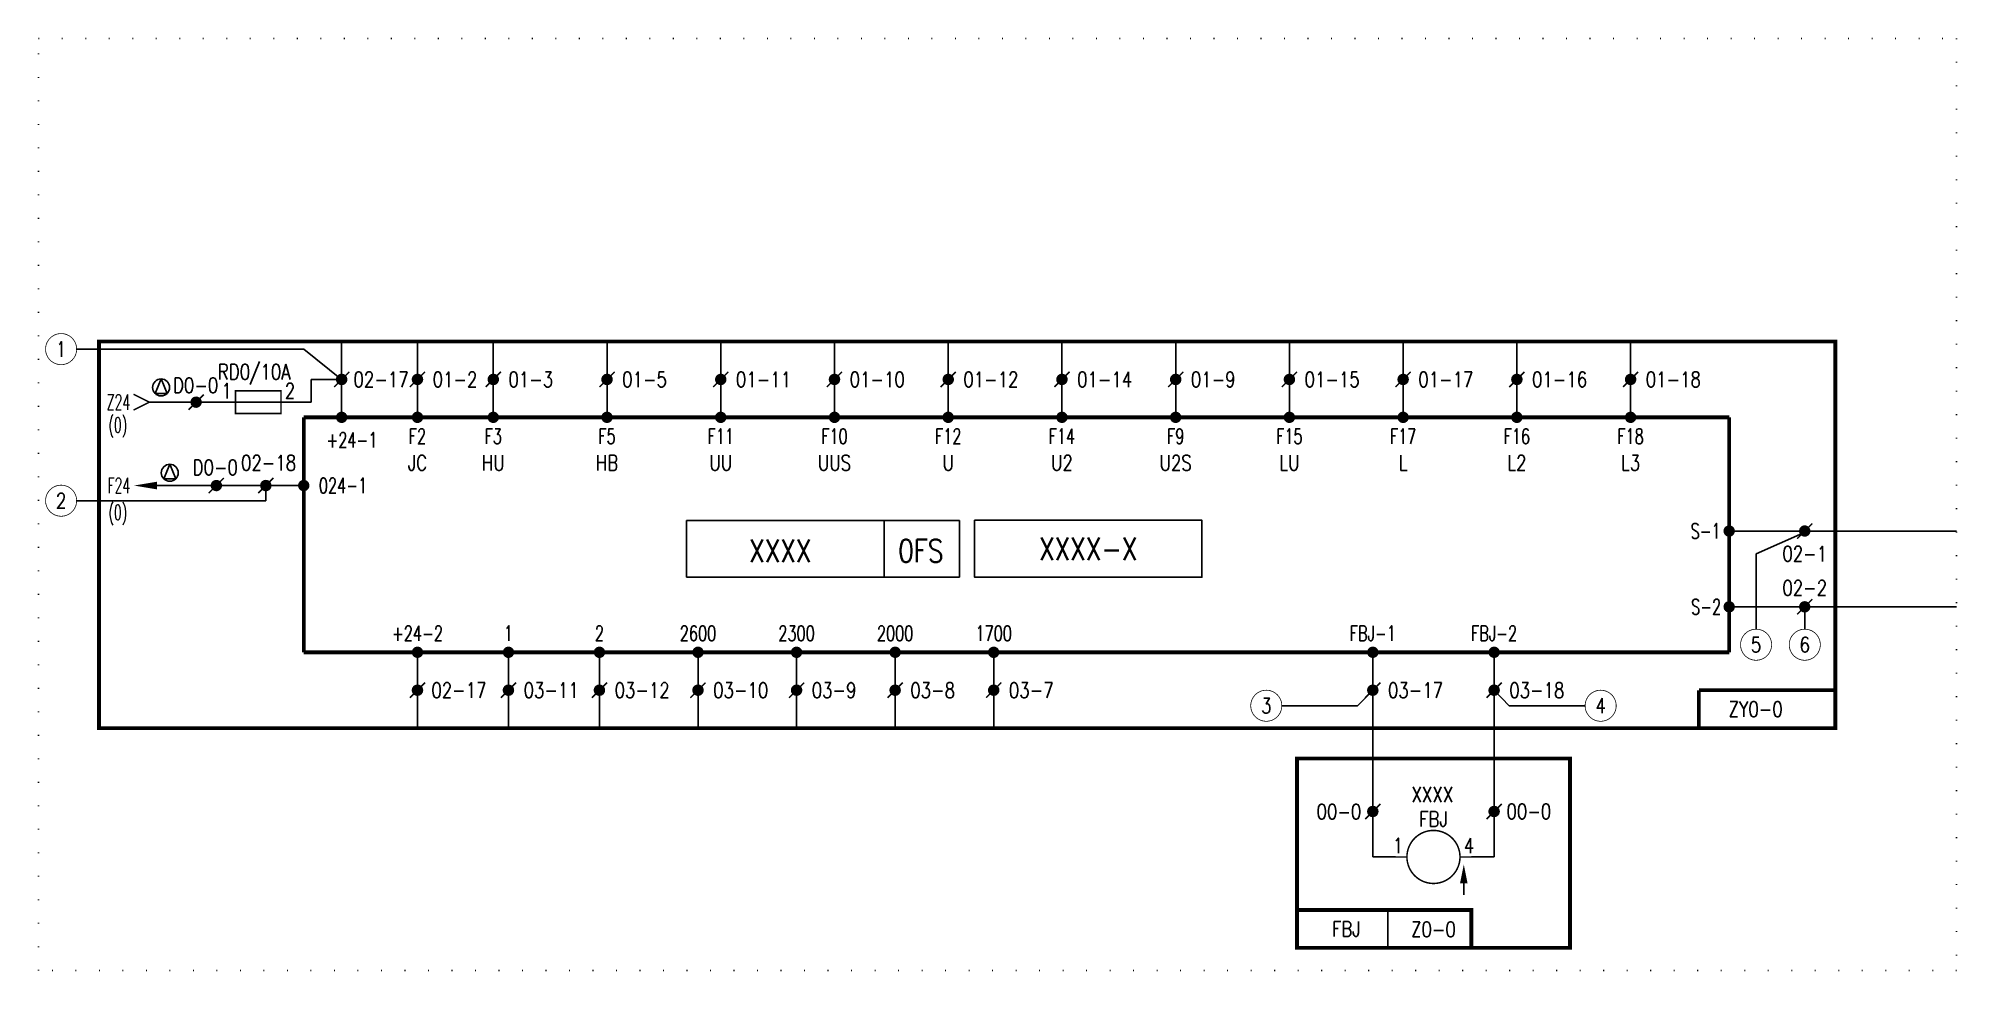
# Model space of a CAD drawing. Header units: millimetres. Extents: x -253 to 0, y -58 to 65.
import ezdxf
from ezdxf.enums import TextEntityAlignment as Align

# ---------------------------------------------------------------- set-up
doc = ezdxf.new("R2010")
doc.units = ezdxf.units.MM
doc.linetypes.add('ACAD_ISO07W100', pattern=[3, 0, -3])
doc.layers.add('define', color=7, linetype='Continuous')
doc.layers.add('hide', color=7, linetype='Continuous')
doc.styles.get("Standard").update_dxf_attribs({"font": 'txt.shx', "bigfont": 'hztxt.shx'})

# ---------------------------------------------------------------- blocks, each defined once
blk = doc.blocks.new('JTX')
at = {"const_width": 0.2}
blk.add_lwpolyline([(0, -2.5), (0, -4)], dxfattribs=at)
blk.add_solid([(-0.5, -2.5), (0.5, -2.5), (0, 0)])
blk = doc.blocks.new('JX')
at = {"const_width": 0.75}
blk.add_lwpolyline([(-0.375, 0, 1), (0.375, 0, 1)], format="xyb", close=True, dxfattribs=at)
at = {"width": 0.7}
blk.add_attdef('Z20', text='', height=2, dxfattribs=at).set_placement((0, -3.5), align=Align.CENTER)
blk = doc.blocks.new('JY')
at = {"const_width": 0.75}
blk.add_lwpolyline([(0.375, 0, -1), (-0.375, 0, -1)], format="xyb", close=True, dxfattribs=at)
at = {"width": 0.7}
blk.add_attdef('Z20', text='', height=2, dxfattribs=at).set_placement((1.5, 0), align=Align.MIDDLE_LEFT)
blk = doc.blocks.new('JS')
at = {"const_width": 0.75}
blk.add_lwpolyline([(-0.375, 0, -1), (0.375, 0, -1)], format="xyb", close=True, dxfattribs=at)
at = {"width": 0.7}
blk.add_attdef('Z20', text='', height=2, dxfattribs=at).set_placement((0, 1.5), align=Align.CENTER)

msp = doc.modelspace()

# ---------------------------------------------------------------- linework, layer by layer
at = {"color": 7}
for p, q in [((-218, 24), (-248, 24)), ((-213, 20), (-218, 24)), ((-213, 15), (-213, 25)), ((-203, 25), (-203, 15)), ((-193, 25), (-193, 15)), ((-178, 25), (-178, 15)), ((-163, 25), (-163, 15)), ((-148, 25), (-148, 15)), ((-133, 25), (-133, 15)), ((-118, 25), (-118, 15)), ((-103, 25), (-103, 15)), ((-88, 25), (-88, 15)), ((-73, 25), (-73, 15)), ((-58, 25), (-58, 15)), ((-43, 25), (-43, 15)), ((-217, 17), (-217, 20)), ((-217, 20), (-213, 20)), ((-217, 17), (-238.37, 17)), ((-218, 6), (-237.37, 6)), ((-223, 6), (-223, 4)), ((-223, 4), (-248, 4)), ((-218, 0), (-218, 0)), ((-167.53, -6.1), (-167.53, 1.4)), ((-167.53, 1.4), (-131.53, 1.4)), ((-141.45, 1.4), (-141.45, -6.1)), ((-131.53, 1.4), (-131.53, -6.1)), ((0, 0), (-29.62, 0)), ((-20.3, -0.27), (-26.45, -3)), ((-26.45, -3), (-26.45, -13)), ((-131.53, -6.1), (-167.53, -6.1)), ((-218, -10), (-218, -10)), ((0, -10), (-29.62, -10)), ((-20.03, -10), (-20.03, -13)), ((-203, -16), (-203, -26)), ((-191, -16), (-191, -26)), ((-179, -16), (-179, -26)), ((-166, -16), (-166, -26)), ((-153, -16), (-153, -26)), ((-140, -16), (-140, -26)), ((-127, -16), (-127, -26)), ((-77, -16), (-77, -30)), ((-61, -16), (-61, -30)), ((-77, -21), (-79, -23.05)), ((-61, -21), (-59, -23.05)), ((-79, -23.05), (-89, -23.05)), ((-59, -23.05), (-49, -23.05)), ((-77, -30), (-77, -43)), ((-61, -30), (-61, -43)), ((-74, -43), (-77, -43)), ((-64, -43), (-61, -43)), ((-75, -55), (-75, -50))]:
    msp.add_line(p, q, dxfattribs=at)
for points, const_width in [([(-252.05, 24, 1), (-247.95, 24, 1)], 0.1), ([(-252.05, 4, 1), (-247.95, 4, 1)], 0.1), ([(-28.5, -15, 1), (-24.4, -15, 1)], 0.1), ([(-22.08, -15, 1), (-17.98, -15, 1)], 0.1), ([(-93.1, -23.05, 1), (-89, -23.05, 1)], 0.1), ([(-49, -23.05, 1), (-44.9, -23.05, 1)], 0.1), ([(-72.5, -43, 1), (-65.5, -43, 1)], 0.2)]:
    msp.add_lwpolyline(points, format="xyb", close=True, dxfattribs=dict(at, const_width=const_width))
for points, const_width in [([(-245, 25), (-245, -26), (-16, -26), (-16, 25), (-245, 25)], 0.5), ([(-218, -16), (-218, 15)], 0.5), ([(-30, 15), (-218, 15)], 0.5), ([(-30, -16), (-30, 15)], 0.5), ([(-30, -16), (-218, -16)], 0.5), ([(-34, -21), (-16, -21), (-16, -26)], 0.5), ([(-34, -21), (-34, -26), (-16, -26)], 0.5), ([(-87, -53), (-87, -30), (-51, -30), (-51, -55), (-87, -55), (-87, -51)], 0.5), ([(-72.5, -43), (-74, -43)], 0.2), ([(-65.5, -43), (-64, -43)], 0.2), ([(-87, -50), (-64, -50), (-64, -55)], 0.5), ([(-87, -50), (-87, -55), (-64, -55)], 0.5)]:
    msp.add_lwpolyline(points, dxfattribs=dict(at, const_width=const_width))
at = {"const_width": 0.2}
for points in [[(-214, 19), (-212, 21)], [(-204, 19), (-202, 21)], [(-194, 19), (-192, 21)], [(-179, 19), (-177, 21)], [(-164, 19), (-162, 21)], [(-149, 19), (-147, 21)], [(-134, 19), (-132, 21)], [(-119, 19), (-117, 21)], [(-104, 19), (-102, 21)], [(-89, 19), (-87, 21)], [(-74, 19), (-72, 21)], [(-59, 19), (-57, 21)], [(-44, 19), (-42, 21)], [(-240.44, 15.96), (-238.37, 17), (-240.44, 18.04)], [(-233.19, 16), (-231.19, 18)], [(-229, 17), (-219, 17)], [(-230.53, 5), (-228.53, 7)], [(-224, 5), (-222, 7)], [(-21.03, -1), (-19.03, 1)], [(-21.03, -11), (-19.03, -9)], [(-204, -22), (-202, -20)], [(-192, -22), (-190, -20)], [(-180, -22), (-178, -20)], [(-167, -22), (-165, -20)], [(-154, -22), (-152, -20)], [(-141, -22), (-139, -20)], [(-128, -22), (-126, -20)], [(-78, -22), (-76, -20)], [(-62, -22), (-60, -20)], [(-78, -38), (-76, -36)], [(-62, -38), (-60, -36)]]:
    msp.add_lwpolyline(points, dxfattribs=at)
at = {"const_width": 0.75}
for points in [[(-213.38, 20, 1), (-212.62, 20, 1)], [(-203.38, 20, 1), (-202.62, 20, 1)], [(-193.38, 20, 1), (-192.62, 20, 1)], [(-178.38, 20, 1), (-177.62, 20, 1)], [(-163.38, 20, 1), (-162.62, 20, 1)], [(-148.38, 20, 1), (-147.62, 20, 1)], [(-133.38, 20, 1), (-132.62, 20, 1)], [(-118.38, 20, 1), (-117.62, 20, 1)], [(-103.38, 20, 1), (-102.62, 20, 1)], [(-88.38, 20, 1), (-87.62, 20, 1)], [(-73.38, 20, 1), (-72.62, 20, 1)], [(-58.38, 20, 1), (-57.62, 20, 1)], [(-43.38, 20, 1), (-42.62, 20, 1)], [(-232.57, 17, 1), (-231.82, 17, 1)], [(-229.9, 6, 1), (-229.15, 6, 1)], [(-223.38, 6, 1), (-222.62, 6, 1)], [(-20.41, 0, 1), (-19.66, 0, 1)], [(-20.41, -10, 1), (-19.66, -10, 1)], [(-203.38, -21, 1), (-202.62, -21, 1)], [(-191.38, -21, 1), (-190.62, -21, 1)], [(-179.38, -21, 1), (-178.62, -21, 1)], [(-166.38, -21, 1), (-165.62, -21, 1)], [(-153.38, -21, 1), (-152.62, -21, 1)], [(-140.38, -21, 1), (-139.62, -21, 1)], [(-127.38, -21, 1), (-126.62, -21, 1)], [(-77.38, -21, 1), (-76.62, -21, 1)], [(-61.38, -21, 1), (-60.62, -21, 1)], [(-77.38, -37, 1), (-76.62, -37, 1)], [(-61.38, -37, 1), (-60.62, -37, 1)]]:
    msp.add_lwpolyline(points, format="xyb", close=True, dxfattribs=at)
at = {"const_width": 0.2}
msp.add_lwpolyline([(-224, 18.5), (-227, 18.5), (-227, 15.5), (-221, 15.5), (-221, 18.5)], close=True, dxfattribs=at)
msp.add_lwpolyline([(-129.53, 1.43), (-99.53, 1.43), (-99.53, -6.1), (-129.53, -6.1)], close=True)
msp.add_solid([(-237.37, 6.5), (-237.37, 5.5), (-240.37, 6)])
at = {"layer": 'define'}
for p, q in [((-236.82, 20.06), (-237.61, 18.15)), ((-237.61, 18.15), (-236.03, 18.15)), ((-236.03, 18.15), (-236.82, 20.06)), ((-235.67, 8.8), (-236.46, 6.89)), ((-234.88, 6.89), (-235.67, 8.8)), ((-236.46, 6.89), (-234.88, 6.89))]:
    msp.add_line(p, q, dxfattribs=at)
for centre in [(-236.82, 18.94), (-235.67, 7.68)]:
    msp.add_circle(centre, 1.12, dxfattribs=at)
at = {"layer": 'hide', "color": 1, "linetype": 'ACAD_ISO07W100'}
msp.add_lwpolyline([(-253, 65), (0, 65), (0, -58), (-253, -58)], close=True, dxfattribs=at)

# ---------------------------------------------------------------- block references
at = {"color": 7}
ref = msp.add_blockref('JY', (-213, 15), dxfattribs=at)
ref.add_attrib('Z20', '+24-1', dxfattribs={"height": 2, "width": 0.7}).set_placement((-215, 12), align=Align.MIDDLE_LEFT)
for name, p, values in [('JX', (-203, 15), {'Z20': 'F2'}), ('JX', (-193, 15), {'Z20': 'F3'}), ('JX', (-178, 15), {'Z20': 'F5'}), ('JX', (-163, 15), {'Z20': 'F11'}), ('JX', (-148, 15), {'Z20': 'F10'}), ('JX', (-133, 15), {'Z20': 'F12'}), ('JX', (-118, 15), {'Z20': 'F14'}), ('JX', (-103, 15), {'Z20': 'F9'}), ('JX', (-88, 15), {'Z20': 'F15'}), ('JX', (-73, 15), {'Z20': 'F17'}), ('JX', (-58, 15), {'Z20': 'F16'}), ('JX', (-43, 15), {'Z20': 'F18'}), ('JS', (-203, -16), {'Z20': '+24-2'}), ('JS', (-191, -16), {'Z20': '1'}), ('JS', (-179, -16), {'Z20': '2'}), ('JS', (-166, -16), {'Z20': '2600'}), ('JS', (-153, -16), {'Z20': '2300'}), ('JS', (-140, -16), {'Z20': '2000'}), ('JS', (-127, -16), {'Z20': '1700'}), ('JS', (-77, -16), {'Z20': 'FBJ-1'}), ('JS', (-61, -16), {'Z20': 'FBJ-2'})]:
    msp.add_blockref(name, p, dxfattribs=at).add_auto_attribs(values)
ref = msp.add_blockref('JY', (-218, 6), dxfattribs=dict(at, xscale=-1))
ref.add_attrib('Z20', '024-1', dxfattribs={"height": 2, "width": 0.7}).set_placement((-216, 6), align=Align.MIDDLE_LEFT)
ref = msp.add_blockref('JY', (-30, 0), dxfattribs=dict(at, xscale=-1))
ref.add_attrib('Z20', 'S-1', dxfattribs={"height": 2, "width": 0.7}).set_placement((-35.08, 0), align=Align.MIDDLE_LEFT)
ref = msp.add_blockref('JY', (-30, -10), dxfattribs=dict(at, xscale=-1))
ref.add_attrib('Z20', 'S-2', dxfattribs={"height": 2, "width": 0.7}).set_placement((-35.02, -10), align=Align.MIDDLE_LEFT)
msp.add_blockref('JTX', (-65, -44), dxfattribs=at)

# ---------------------------------------------------------------- texts
at = {"color": 7, "width": 0.8}
for s, p in [('1', (-250, 24)), ('2', (-250, 4)), ('5', (-26.45, -15)), ('6', (-20.03, -15)), ('3', (-91.05, -23.05)), ('4', (-46.95, -23.05)), ('FBJ', (-80.5, -52.5))]:
    msp.add_text(s, height=2, dxfattribs=at).set_placement(p, align=Align.MIDDLE)
at = {"color": 3, "width": 0.8}
msp.add_text('RD0', height=2, dxfattribs=at).set_placement((-225.07, 20), align=Align.RIGHT)
at = {"width": 0.8}
msp.add_text('/10A', height=2, dxfattribs=at).set_placement((-222.47, 20), align=Align.CENTER)
at = {"color": 4, "width": 0.8}
for s, p in [('02-17', (-211.44, 19)), ('01-2', (-201, 19)), ('01-3', (-191, 19)), ('01-5', (-176, 19)), ('01-11', (-161, 19)), ('01-10', (-146, 19)), ('01-12', (-131, 19)), ('01-14', (-116, 19)), ('01-9', (-101, 19)), ('01-15', (-86, 19)), ('01-17', (-71, 19)), ('01-16', (-56, 19)), ('01-18', (-41, 19)), ('02-17', (-201.16, -22)), ('03-11', (-189, -22)), ('03-12', (-177, -22)), ('03-10', (-164, -22)), ('03-9', (-151, -22)), ('03-8', (-138, -22)), ('03-7', (-125, -22))]:
    msp.add_text(s, height=2, dxfattribs=at).set_placement(p)
for s, width, p in [('Z24', 0.6, (-240.89, 16)), ('1', 0.8, (-227.5, 17.5)), ('F24', 0.6, (-240.89, 5))]:
    msp.add_text(s, height=2, dxfattribs=dict(width=width)).set_placement(p, align=Align.RIGHT)
at = {"color": 3}
for s, width, p in [('D0-0', 0.8, (-232.26, 18.23)), ('(0)', 0.6, (-242.53, 12.99)), ('D0-0', 0.8, (-229.67, 7.39)), ('(0)', 0.6, (-242.53, 1.46)), ('02-1', 0.8, (-20.03, -4)), ('02-2', 0.8, (-20.03, -8.5))]:
    msp.add_text(s, height=2, dxfattribs=dict(at, width=width)).set_placement(p, align=Align.CENTER)
at = {"width": 0.8}
msp.add_text('2', height=2, dxfattribs=at).set_placement((-220.5, 17.5))
msp.add_text('02-18', height=2, dxfattribs=at).set_placement((-219, 9), align=Align.MIDDLE_RIGHT)
at = {"color": 7, "width": 0.8}
for s, p in [('JC', (-203, 8)), ('HU', (-193, 8)), ('HB', (-178, 8)), ('UU', (-163, 8)), ('UUS', (-148, 8)), ('U', (-133, 8)), ('U2', (-118, 8)), ('U2S', (-103, 8)), ('LU', (-88, 8)), ('L', (-73, 8)), ('L2', (-58, 8)), ('L3', (-43, 8)), ('FBJ', (-69, -39))]:
    msp.add_text(s, height=2, dxfattribs=at).set_placement(p, align=Align.CENTER)
at = {"color": 6, "width": 0.8}
for s, height, p in [('XXXX', 3, (-155.14, -4.1)), ('0FS', 3, (-136.61, -4.1)), ('XXXX', 2, (-69.13, -35.76))]:
    msp.add_text(s, height=height, dxfattribs=at).set_placement(p, align=Align.CENTER)
for s, height, p in [('XXXX-X', 3, (-114.53, -2.34)), ('Z0-0', 2, (-69, -52.55))]:
    msp.add_text(s, height=height, dxfattribs=at).set_placement(p, align=Align.MIDDLE)
at = {"color": 3, "width": 0.8}
for s, p in [('03-17', (-75, -21)), ('03-18', (-59, -21))]:
    msp.add_text(s, height=2, dxfattribs=at).set_placement(p, align=Align.MIDDLE_LEFT)
at = {"color": 5, "width": 0.8}
msp.add_text('ZY0-0', height=2, dxfattribs=at).set_placement((-26.5, -23.5), align=Align.MIDDLE)
at = {"color": 6, "width": 0.8}
msp.add_text('00-0', height=2, dxfattribs=at).set_placement((-78.52, -38.02), align=Align.RIGHT)
msp.add_text('00-0', height=2, dxfattribs=at).set_placement((-59.37, -38))
at = {"color": 7, "width": 0.8}
msp.add_text('1', height=2, dxfattribs=at).set_placement((-73, -42.5), align=Align.RIGHT)
msp.add_text('4', height=2, dxfattribs=at).set_placement((-65, -42.5))

doc.saveas('drawing.dxf')
